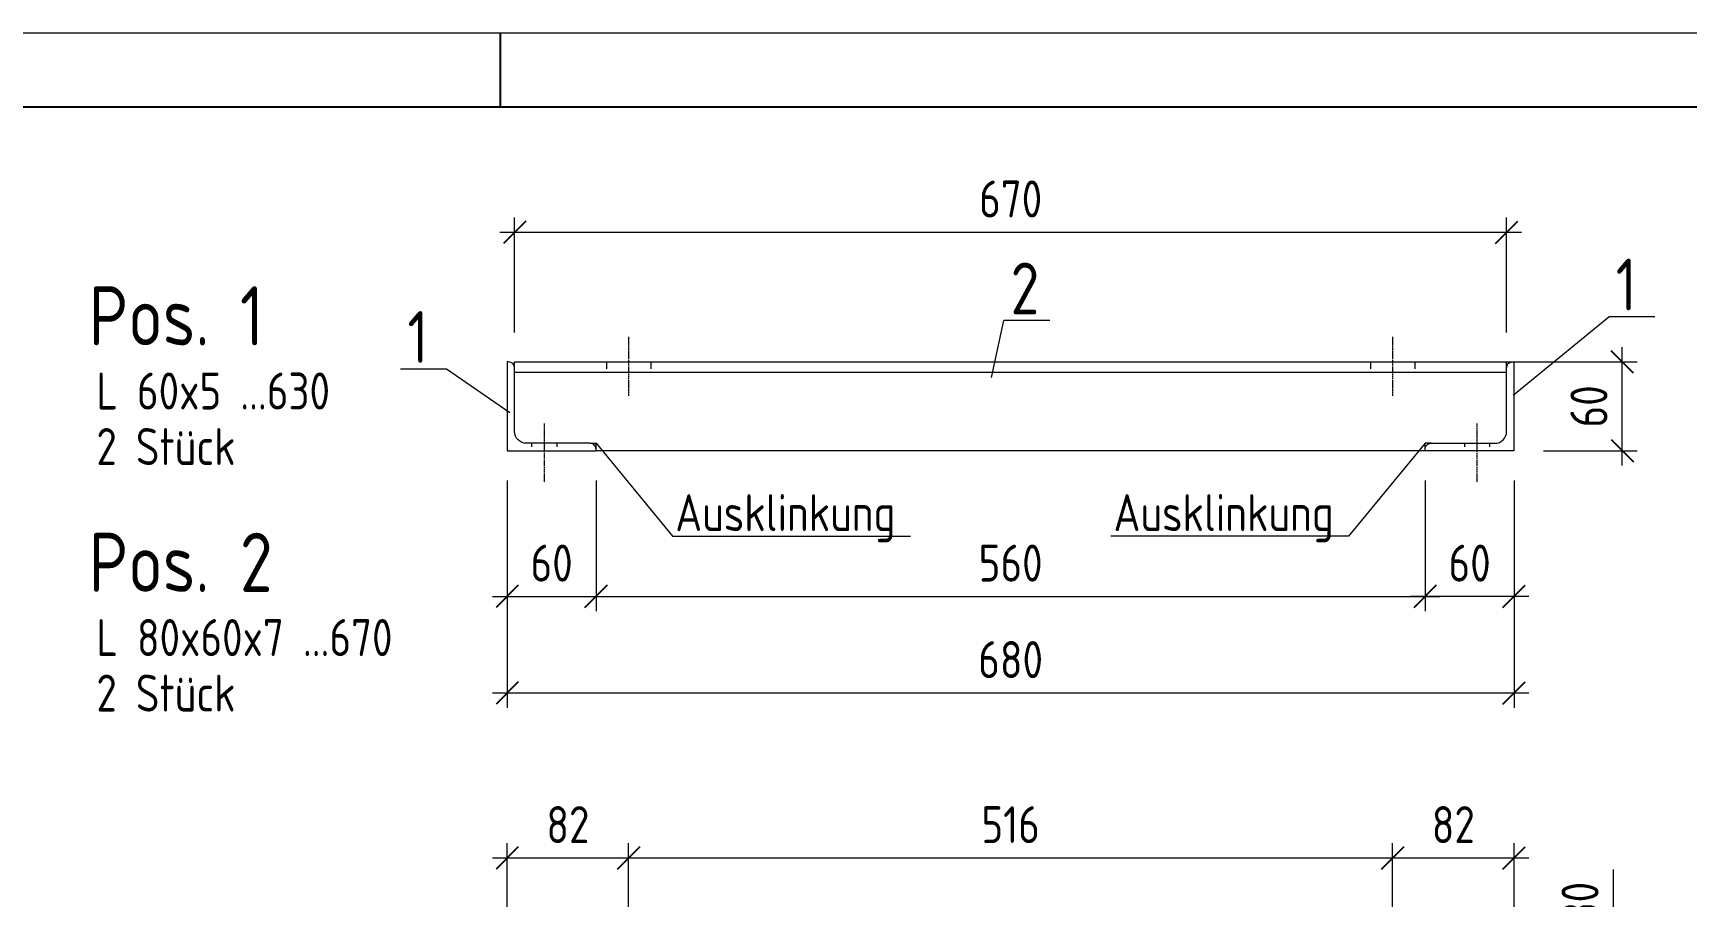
# Model space of a CAD drawing. Header units: millimetres. Extents: x -6273 to 60188, y -6573 to 16187.
# Drawn here: x 34833 to 35950, y 5687 to 6271 of the extents above; entities that cross this region are included whole.
import ezdxf

# ---------------------------------------------------------------- set-up
doc = ezdxf.new("R2010")
doc.units = ezdxf.units.MM
doc.header["$LTSCALE"] = 0.4
doc.linetypes.add('ACAD_ISO03W100', pattern=[30, 12, -18])
doc.linetypes.add('ACAD_ISO10W100', pattern=[18, 12, -3, 0, -3])
doc.layers.add('BEMAßUNG', color=3, linetype='Continuous')
for name, color, linetype, lineweight in [('Kontur', 2, 'Continuous', 18), ('Mittellinie', 7, 'ACAD_ISO10W100', 9), ('Positionslinie', 1, 'Continuous', 5), ('Text_A', 5, 'Continuous', 35), ('Text_B', 3, 'Continuous', 25), ('Text_C', 2, 'Continuous', 13), ('verdeckt', 7, 'ACAD_ISO03W100', 5)]:
    doc.layers.add(name, color=color, linetype=linetype, lineweight=lineweight)
doc.styles.add('ISOCP', font='isocp.shx', dxfattribs={"width": 0.9})
doc.dimstyles.new('Stahl_10', dxfattribs={"dimscale": 10, "dimtxt": 2.5, "dimasz": 1.5, "dimexe": 1, "dimexo": 2, "dimgap": 1, "dimtad": 1, "dimdec": 0, "dimtxsty": 'ISOCP', "dimblk": 'OBLIQUE', "dimcen": 2.5, "dimdle": 1, "dimclrd": 7, "dimclre": 7, "dimclrt": 7, "dimadec": 0, "dimazin": 0, "dimtfac": 1, "dimtdec": 0, "dimtmove": 0, "dimatfit": 3, "dimfxl": 1, "dimlwd": 0, "dimlwe": 0, "dimarcsym": 0})

# ---------------------------------------------------------------- blocks, each defined once
blk = doc.blocks.new('Rahmen_A3 o2')
at = {"layer": 'Text_B'}
blk.add_line((-1800, 2870), (-1800, 2920), dxfattribs=at)
blk.add_lwpolyline([(-3900, 0), (0, 0), (0, 2870), (-3900, 2870)], close=True, dxfattribs=at)
at = {"layer": 'Text_C'}
blk.add_lwpolyline([(50, -50), (50, 2920), (-4150, 2920), (-4150, -50)], close=True, dxfattribs=at)
blk = doc.blocks.new('_OBLIQUE')
at = {"color": 0, "linetype": 'ByBlock'}
blk.add_line((-0.5, -0.5), (0.5, 0.5), dxfattribs=at)
blk = doc.blocks.new('*D144')
at = {"layer": 'BEMAßUNG', "color": 7, "lineweight": 0, "ltscale": 0.1, "transparency": 16777216}
for p, q in [((35212.9, 5968.5), (35212.9, 5880.1)), ((35772.9, 5968.5), (35772.9, 5880.1)), ((35202.9, 5890.1), (35782.9, 5890.1))]:
    blk.add_line(p, q, dxfattribs=at)
at = {"layer": 'Defpoints', "color": 0, "ltscale": 0.1, "transparency": 16777216}
for p in [(35212.9, 5988.5), (35772.9, 5988.5), (35772.9, 5890.1)]:
    blk.add_point(p, dxfattribs=at)
at = {"layer": 'BEMAßUNG', "color": 7, "lineweight": 0, "ltscale": 0.1, "transparency": 16777216, "xscale": 15, "yscale": 15, "zscale": 15, "rotation": 180}
blk.add_blockref('_OBLIQUE', (35212.9, 5890.1), dxfattribs=at)
at = {"layer": 'BEMAßUNG', "color": 7, "lineweight": 0, "ltscale": 0.1, "transparency": 16777216, "xscale": 15, "yscale": 15, "zscale": 15}
blk.add_blockref('_OBLIQUE', (35772.9, 5890.1), dxfattribs=at)
at = {"layer": 'BEMAßUNG', "color": 7, "ltscale": 0.1, "transparency": 16777216, "insert": (35492.9, 5912.6), "char_height": 25, "attachment_point": 5, "style": 'ISOCP'}
blk.add_mtext('560', dxfattribs=at)
blk = doc.blocks.new('*D174')
at = {"layer": 'BEMAßUNG', "color": 7, "lineweight": 0, "ltscale": 0.1, "transparency": 16777216}
for p, q in [((35772.9, 5968.5), (35772.9, 5880.1)), ((35832.9, 5968.5), (35832.9, 5880.1)), ((35842.9, 5890.1), (35762.9, 5890.1))]:
    blk.add_line(p, q, dxfattribs=at)
at = {"layer": 'Defpoints', "color": 0, "ltscale": 0.1, "transparency": 16777216}
for p in [(35772.9, 5988.5), (35832.9, 5988.5), (35772.9, 5890.1)]:
    blk.add_point(p, dxfattribs=at)
at = {"layer": 'BEMAßUNG', "color": 7, "lineweight": 0, "ltscale": 0.1, "transparency": 16777216, "xscale": 15, "yscale": 15, "zscale": 15, "rotation": 180}
blk.add_blockref('_OBLIQUE', (35772.9, 5890.1), dxfattribs=at)
at = {"layer": 'BEMAßUNG', "color": 7, "lineweight": 0, "ltscale": 0.1, "transparency": 16777216, "xscale": 15, "yscale": 15, "zscale": 15}
blk.add_blockref('_OBLIQUE', (35832.9, 5890.1), dxfattribs=at)
at = {"layer": 'BEMAßUNG', "color": 7, "ltscale": 0.1, "transparency": 16777216, "insert": (35802.9, 5912.6), "char_height": 25, "attachment_point": 5, "style": 'ISOCP'}
blk.add_mtext('60', dxfattribs=at)
blk = doc.blocks.new('*D145')
at = {"layer": 'BEMAßUNG', "color": 7, "lineweight": 0, "ltscale": 0.1, "transparency": 16777216}
for p, q in [((35152.9, 5968.5), (35152.9, 5814.9)), ((35832.9, 5968.5), (35832.9, 5814.9)), ((35142.9, 5824.9), (35842.9, 5824.9))]:
    blk.add_line(p, q, dxfattribs=at)
at = {"layer": 'Defpoints', "color": 0, "ltscale": 0.1, "transparency": 16777216}
for p in [(35152.9, 5988.5), (35832.9, 5988.5), (35832.9, 5824.9)]:
    blk.add_point(p, dxfattribs=at)
at = {"layer": 'BEMAßUNG', "color": 7, "lineweight": 0, "ltscale": 0.1, "transparency": 16777216, "xscale": 15, "yscale": 15, "zscale": 15, "rotation": 180}
blk.add_blockref('_OBLIQUE', (35152.9, 5824.9), dxfattribs=at)
at = {"layer": 'BEMAßUNG', "color": 7, "lineweight": 0, "ltscale": 0.1, "transparency": 16777216, "xscale": 15, "yscale": 15, "zscale": 15}
blk.add_blockref('_OBLIQUE', (35832.9, 5824.9), dxfattribs=at)
at = {"layer": 'BEMAßUNG', "color": 7, "ltscale": 0.1, "transparency": 16777216, "insert": (35492.9, 5847.4), "char_height": 25, "attachment_point": 5, "style": 'ISOCP'}
blk.add_mtext('680', dxfattribs=at)
blk = doc.blocks.new('*D146')
at = {"layer": 'BEMAßUNG', "color": 7, "lineweight": 0, "ltscale": 0.1, "transparency": 16777216}
for p, q in [((35906, 5978.5), (35906, 6058.5)), ((35792.9, 6048.5), (35916, 6048.5)), ((35852.9, 5988.5), (35916, 5988.5))]:
    blk.add_line(p, q, dxfattribs=at)
at = {"layer": 'Defpoints', "color": 0, "ltscale": 0.1, "transparency": 16777216}
for p in [(35772.9, 6048.5), (35906, 6048.5), (35832.9, 5988.5)]:
    blk.add_point(p, dxfattribs=at)
at = {"layer": 'BEMAßUNG', "color": 7, "lineweight": 0, "ltscale": 0.1, "transparency": 16777216, "xscale": 15, "yscale": 15, "zscale": 15}
for p, rotation in [((35906, 6048.5), 90), ((35906, 5988.5), 270)]:
    blk.add_blockref('_OBLIQUE', p, dxfattribs=dict(at, rotation=rotation))
at = {"layer": 'BEMAßUNG', "color": 7, "ltscale": 0.1, "transparency": 16777216, "insert": (35883.5, 6018.5), "char_height": 25, "attachment_point": 5, "rotation": 90, "style": 'ISOCP'}
blk.add_mtext('60', dxfattribs=at)
blk = doc.blocks.new('*D143')
at = {"layer": 'BEMAßUNG', "color": 7, "lineweight": 0, "ltscale": 0.1, "transparency": 16777216}
for p, q in [((35900, 5645.1), (35900, 5705.6)), ((35855.9, 5645.1), (35910, 5645.1)), ((35900, 5605.1), (35900, 5645.1)), ((35855.9, 5615.1), (35910, 5615.1))]:
    blk.add_line(p, q, dxfattribs=at)
at = {"layer": 'Defpoints', "color": 0, "ltscale": 0.1, "transparency": 16777216}
for p in [(35835.9, 5645.1), (35900, 5645.1), (35835.9, 5615.1)]:
    blk.add_point(p, dxfattribs=at)
at = {"layer": 'BEMAßUNG', "color": 7, "lineweight": 0, "ltscale": 0.1, "transparency": 16777216, "xscale": 15, "yscale": 15, "zscale": 15}
for p, rotation in [((35900, 5645.1), 90), ((35900, 5615.1), 270)]:
    blk.add_blockref('_OBLIQUE', p, dxfattribs=dict(at, rotation=rotation))
at = {"layer": 'BEMAßUNG', "color": 7, "ltscale": 0.1, "transparency": 16777216, "insert": (35877.5, 5683.2), "char_height": 25, "attachment_point": 5, "rotation": 90, "style": 'ISOCP'}
blk.add_mtext('30', dxfattribs=at)
blk = doc.blocks.new('*D169')
at = {"color": 7, "lineweight": 0, "ltscale": 0.1, "transparency": 16777216}
for p, q in [((35152.9, 5665.1), (35152.9, 5723.4)), ((35234.9, 5484.1), (35234.9, 5723.4)), ((35142.9, 5713.4), (35244.9, 5713.4))]:
    blk.add_line(p, q, dxfattribs=at)
at = {"layer": 'Defpoints', "color": 0, "ltscale": 0.1, "transparency": 16777216}
for p in [(35234.9, 5713.4), (35152.9, 5645.1), (35234.9, 5464.1)]:
    blk.add_point(p, dxfattribs=at)
at = {"color": 7, "lineweight": 0, "ltscale": 0.1, "transparency": 16777216, "xscale": 15, "yscale": 15, "zscale": 15, "rotation": 180}
blk.add_blockref('_OBLIQUE', (35152.9, 5713.4), dxfattribs=at)
at = {"color": 7, "lineweight": 0, "ltscale": 0.1, "transparency": 16777216, "xscale": 15, "yscale": 15, "zscale": 15}
blk.add_blockref('_OBLIQUE', (35234.9, 5713.4), dxfattribs=at)
at = {"color": 7, "ltscale": 0.1, "transparency": 16777216, "insert": (35193.9, 5735.9), "char_height": 25, "attachment_point": 5, "style": 'ISOCP'}
blk.add_mtext('82', dxfattribs=at)
blk = doc.blocks.new('*D170')
at = {"color": 7, "lineweight": 0, "ltscale": 0.1, "transparency": 16777216}
for p, q in [((35234.9, 5484.1), (35234.9, 5723.4)), ((35750.9, 5484.1), (35750.9, 5723.4)), ((35224.9, 5713.4), (35760.9, 5713.4))]:
    blk.add_line(p, q, dxfattribs=at)
at = {"layer": 'Defpoints', "color": 0, "ltscale": 0.1, "transparency": 16777216}
for p in [(35750.9, 5713.4), (35234.9, 5464.1), (35750.9, 5464.1)]:
    blk.add_point(p, dxfattribs=at)
at = {"color": 7, "lineweight": 0, "ltscale": 0.1, "transparency": 16777216, "xscale": 15, "yscale": 15, "zscale": 15, "rotation": 180}
blk.add_blockref('_OBLIQUE', (35234.9, 5713.4), dxfattribs=at)
at = {"color": 7, "lineweight": 0, "ltscale": 0.1, "transparency": 16777216, "xscale": 15, "yscale": 15, "zscale": 15}
blk.add_blockref('_OBLIQUE', (35750.9, 5713.4), dxfattribs=at)
at = {"color": 7, "ltscale": 0.1, "transparency": 16777216, "insert": (35492.9, 5735.9), "char_height": 25, "attachment_point": 5, "style": 'ISOCP'}
blk.add_mtext('516', dxfattribs=at)
blk = doc.blocks.new('*D171')
at = {"color": 7, "lineweight": 0, "ltscale": 0.1, "transparency": 16777216}
for p, q in [((35750.9, 5484.1), (35750.9, 5723.4)), ((35832.9, 5665.1), (35832.9, 5723.4)), ((35740.9, 5713.4), (35842.9, 5713.4))]:
    blk.add_line(p, q, dxfattribs=at)
at = {"layer": 'Defpoints', "color": 0, "ltscale": 0.1, "transparency": 16777216}
for p in [(35832.9, 5713.4), (35832.9, 5645.1), (35750.9, 5464.1)]:
    blk.add_point(p, dxfattribs=at)
at = {"color": 7, "lineweight": 0, "ltscale": 0.1, "transparency": 16777216, "xscale": 15, "yscale": 15, "zscale": 15, "rotation": 180}
blk.add_blockref('_OBLIQUE', (35750.9, 5713.4), dxfattribs=at)
at = {"color": 7, "lineweight": 0, "ltscale": 0.1, "transparency": 16777216, "xscale": 15, "yscale": 15, "zscale": 15}
blk.add_blockref('_OBLIQUE', (35832.9, 5713.4), dxfattribs=at)
at = {"color": 7, "ltscale": 0.1, "transparency": 16777216, "insert": (35791.9, 5735.9), "char_height": 25, "attachment_point": 5, "style": 'ISOCP'}
blk.add_mtext('82', dxfattribs=at)
blk = doc.blocks.new('*D136')
at = {"layer": 'BEMAßUNG', "color": 7, "lineweight": 0, "ltscale": 0.1, "transparency": 16777216}
for p, q in [((35152.9, 5968.5), (35152.9, 5880.1)), ((35212.9, 5968.5), (35212.9, 5880.1)), ((35142.9, 5890.1), (35222.9, 5890.1))]:
    blk.add_line(p, q, dxfattribs=at)
at = {"layer": 'Defpoints', "color": 0, "ltscale": 0.1, "transparency": 16777216}
for p in [(35152.9, 5988.5), (35212.9, 5988.5), (35212.9, 5890.1)]:
    blk.add_point(p, dxfattribs=at)
at = {"layer": 'BEMAßUNG', "color": 7, "lineweight": 0, "ltscale": 0.1, "transparency": 16777216, "xscale": 15, "yscale": 15, "zscale": 15, "rotation": 180}
blk.add_blockref('_OBLIQUE', (35152.9, 5890.1), dxfattribs=at)
at = {"layer": 'BEMAßUNG', "color": 7, "lineweight": 0, "ltscale": 0.1, "transparency": 16777216, "xscale": 15, "yscale": 15, "zscale": 15}
blk.add_blockref('_OBLIQUE', (35212.9, 5890.1), dxfattribs=at)
at = {"layer": 'BEMAßUNG', "color": 7, "ltscale": 0.1, "transparency": 16777216, "insert": (35182.9, 5912.6), "char_height": 25, "attachment_point": 5, "style": 'ISOCP'}
blk.add_mtext('60', dxfattribs=at)
blk = doc.blocks.new('*D172')
at = {"color": 7, "lineweight": 0, "ltscale": 0.1, "transparency": 16777216}
for p, q in [((35157.9, 6068.5), (35157.9, 6146.1)), ((35827.9, 6068.5), (35827.9, 6146.1)), ((35147.9, 6136.1), (35837.9, 6136.1))]:
    blk.add_line(p, q, dxfattribs=at)
at = {"layer": 'Defpoints', "color": 0, "ltscale": 0.1, "transparency": 16777216}
for p in [(35827.9, 6136.1), (35157.9, 6048.5), (35827.9, 6048.5)]:
    blk.add_point(p, dxfattribs=at)
at = {"color": 7, "lineweight": 0, "ltscale": 0.1, "transparency": 16777216, "xscale": 15, "yscale": 15, "zscale": 15, "rotation": 180}
blk.add_blockref('_OBLIQUE', (35157.9, 6136.1), dxfattribs=at)
at = {"color": 7, "lineweight": 0, "ltscale": 0.1, "transparency": 16777216, "xscale": 15, "yscale": 15, "zscale": 15}
blk.add_blockref('_OBLIQUE', (35827.9, 6136.1), dxfattribs=at)
at = {"color": 7, "ltscale": 0.1, "transparency": 16777216, "insert": (35492.9, 6158.6), "char_height": 25, "attachment_point": 5, "style": 'ISOCP'}
blk.add_mtext('670', dxfattribs=at)

msp = doc.modelspace()

# ---------------------------------------------------------------- linework, layer by layer
at = {"layer": 'Kontur'}
for p, q in [((35157.87, 6048.54), (35827.87, 6048.54)), ((35157.87, 6041.54), (35157.87, 6048.54)), ((35827.87, 6041.54), (35827.87, 6048.54)), ((35208.87, 5993.54), (35212.87, 5993.54)), ((35212.87, 5988.54), (35212.87, 5993.54)), ((35772.87, 5988.54), (35212.87, 5988.54)), ((35776.87, 5993.54), (35772.87, 5993.54)), ((35772.87, 5988.54), (35772.87, 5993.54))]:
    msp.add_line(p, q, dxfattribs=at)
for points in [[(35153.87, 6048.54), (35152.87, 6048.54), (35152.87, 5988.54), (35212.87, 5988.54), (35212.87, 5989.54, 0.4142136), (35208.87, 5993.54), (35165.87, 5993.54, -0.4142134), (35157.87, 6001.54), (35157.87, 6044.54, 0.4142134), (35153.87, 6048.54, 0.0000001)], [(35831.87, 6048.54), (35832.87, 6048.54), (35832.87, 5988.54), (35772.87, 5988.54), (35772.87, 5989.54, -0.4142136), (35776.87, 5993.54), (35819.87, 5993.54, 0.4142134), (35827.87, 6001.54), (35827.87, 6044.54, -0.4142134), (35831.87, 6048.54, -0.0000001)]]:
    msp.add_lwpolyline(points, format="xyb", dxfattribs=at)
msp.add_lwpolyline([(35157.87, 6041.54), (35827.87, 6041.54)], dxfattribs=at)
at = {"layer": 'Mittellinie', "ltscale": 0.2}
for p, q in [((35234.87, 6065.44), (35234.87, 6025.44)), ((35750.87, 6065.44), (35750.87, 6025.44)), ((35177.87, 6007), (35177.87, 5967)), ((35807.87, 6007), (35807.87, 5967))]:
    msp.add_line(p, q, dxfattribs=at)
at = {"layer": 'Positionslinie'}
for p, q in [((35832.34, 6026.1), (35896.93, 6079.07)), ((35928.02, 6079.07), (35896.93, 6079.07)), ((35479.92, 6038), (35488.25, 6076.42)), ((35519.35, 6076.42), (35488.25, 6076.42)), ((35111.97, 6043.63), (35080.88, 6043.63)), ((35154.6, 6014.03), (35111.97, 6043.63))]:
    msp.add_line(p, q, dxfattribs=at)
for points in [[(35212.87, 5993.54), (35264.55, 5930.89), (35425.18, 5930.89)], [(35772.87, 5993.54), (35721.2, 5930.89), (35560.57, 5930.89)]]:
    msp.add_lwpolyline(points, dxfattribs=at)
at = {"layer": 'verdeckt'}
for p, q in [((35219.87, 6048.54), (35219.87, 6041.54)), ((35249.87, 6048.54), (35249.87, 6041.54)), ((35735.87, 6048.54), (35735.87, 6041.54)), ((35765.87, 6048.54), (35765.87, 6041.54))]:
    msp.add_line(p, q, dxfattribs=at)
at = {"layer": 'verdeckt', "ltscale": 0.5}
for p, q in [((35169.37, 5993.54), (35169.37, 5988.54)), ((35186.37, 5993.54), (35186.37, 5988.54)), ((35799.37, 5993.54), (35799.37, 5988.54)), ((35816.37, 5993.54), (35816.37, 5988.54))]:
    msp.add_line(p, q, dxfattribs=at)

# ---------------------------------------------------------------- block references
msp.add_blockref('Rahmen_A3 o2', (36948.37, 3350.7))

# ---------------------------------------------------------------- texts
at = {"layer": 'Text_A', "style": 'ISOCP', "width": 0.9}
for s, p in [('Pos. 1', (34870.23, 6059.65)), ('Pos. 2', (34870.23, 5893.09))]:
    msp.add_text(s, height=40, dxfattribs=at).set_placement(p)
at = {"layer": 'Text_B', "style": 'ISOCP', "width": 0.9}
for s, p in [('2', (35492.92, 6080.65)), ('1', (35901.6, 6083.31)), ('1', (35085.55, 6047.87))]:
    msp.add_text(s, height=35, dxfattribs=at).set_placement(p)
at = {"layer": 'Text_C', "char_height": 25, "attachment_point": 1, "line_spacing_factor": 0.9, "style": 'ISOCP'}
for s, insert in [('L 60x5 ...630\\P2 Stück', (34875.4, 6041.36)), ('Ausklinkung', (35266.38, 5959.19)), ('Ausklinkung', (35562.4, 5959.19)), ('L 80x60x7 ...670\\P2 Stück', (34875.4, 5874.8))]:
    msp.add_mtext(s, dxfattribs=dict(at, insert=insert))

# ---------------------------------------------------------------- dimensions: what is measured, and where the dimension line sits
at = {"ltscale": 0.1}
for base, p1, p2, picture, middle in [((35827.87, 6136.11), (35157.87, 6048.54), (35827.87, 6048.54), '*D172', (35492.87, 6158.61)), ((35234.87, 5713.35), (35152.87, 5645.08), (35234.87, 5464.08), '*D169', (35193.87, 5735.85))]:
    dim = msp.add_linear_dim(base=base, p1=p1, p2=p2, dimstyle='Stahl_10', dxfattribs=at)
    dim.commit()
    dim.dimension.update_dxf_attribs({"geometry": picture, "text_midpoint": middle})
for base, p1, p2, picture, middle in [((35750.87, 5713.35), (35234.87, 5464.08), (35750.87, 5464.08), '*D170', (35492.87, 5735.85)), ((35832.87, 5713.35), (35750.87, 5464.08), (35832.87, 5645.08), '*D171', (35791.87, 5735.85))]:
    dim = msp.add_linear_dim(base=base, p1=p1, p2=p2, dimstyle='Stahl_10', override={"dimtmove": 1}, dxfattribs=at)
    dim.commit()
    dim.dimension.update_dxf_attribs({"geometry": picture, "text_midpoint": middle})
at = {"layer": 'BEMAßUNG', "ltscale": 0.1}
for base, p1, p2, angle, picture, middle in [((35905.95, 6048.54), (35832.87, 5988.54), (35772.87, 6048.54), 90, '*D146', (35883.45, 6018.54)), ((35212.87, 5890.11), (35152.87, 5988.54), (35212.87, 5988.54), 180, '*D136', (35182.87, 5912.61))]:
    dim = msp.add_linear_dim(base=base, p1=p1, p2=p2, angle=angle, dimstyle='Stahl_10', dxfattribs=at)
    dim.commit()
    dim.dimension.update_dxf_attribs({"geometry": picture, "text_midpoint": middle})
for base, p1, p2, picture, middle in [((35832.87, 5824.9), (35152.87, 5988.54), (35832.87, 5988.54), '*D145', (35492.87, 5847.4)), ((35772.87, 5890.11), (35212.87, 5988.54), (35772.87, 5988.54), '*D144', (35492.87, 5912.61)), ((35772.87, 5890.11), (35832.87, 5988.54), (35772.87, 5988.54), '*D174', (35802.87, 5912.61))]:
    dim = msp.add_linear_dim(base=base, p1=p1, p2=p2, dimstyle='Stahl_10', dxfattribs=at)
    dim.commit()
    dim.dimension.update_dxf_attribs({"geometry": picture, "text_midpoint": middle})
dim = msp.add_linear_dim(base=(35900.01, 5645.08), p1=(35835.87, 5615.08), p2=(35835.87, 5645.08), angle=270, dimstyle='Stahl_10', override={"dimdec": 1}, dxfattribs=at)
dim.commit()
dim.dimension.update_dxf_attribs({"geometry": '*D143', "text_midpoint": (35900.01, 5683.21), "dimtype": 160})

doc.saveas('drawing.dxf')
